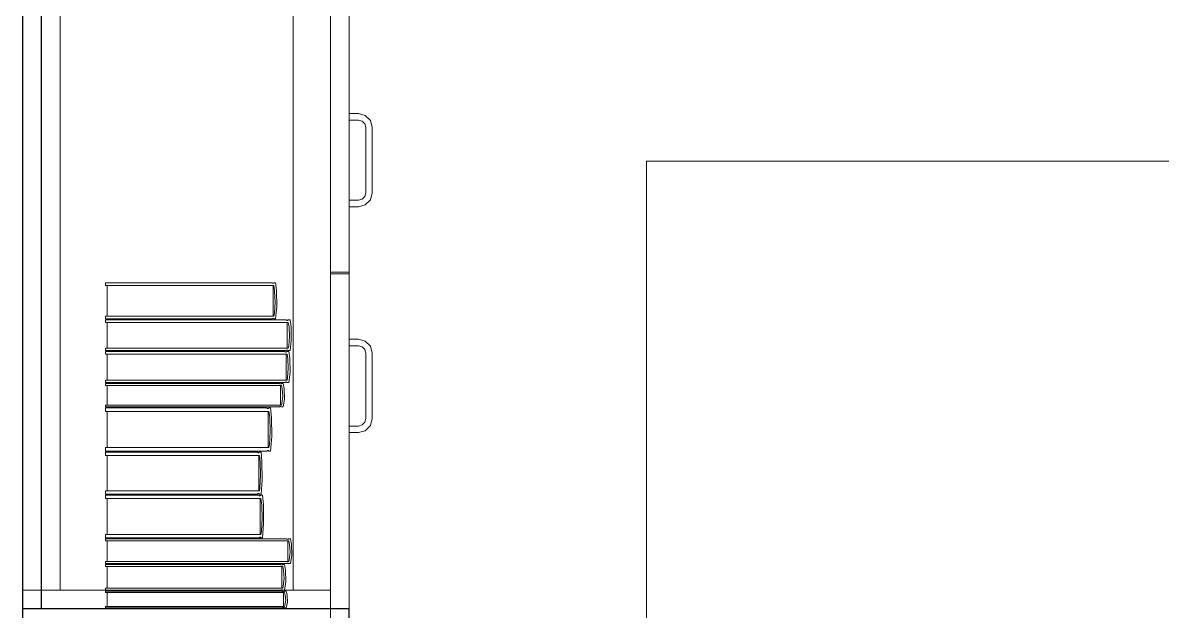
# Model space of a CAD drawing. Header units: inches. Extents: x -19 to 5698, y -728 to 92.
# Drawn here: x 304.72 to 305.942, y 34.818 to 35.448 of the extents above; entities that cross this region are included whole.
import ezdxf

# ---------------------------------------------------------------- set-up
doc = ezdxf.new("R2010")
doc.units = ezdxf.units.IN
doc.header["$MEASUREMENT"] = 0
doc.set_wipeout_variables(frame=1)
doc.linetypes.add('HIDDEN', pattern=[0.375, 0.25, -0.125])
doc.linetypes.add('Wipeout_Contour', pattern=[1, 0, -1])
doc.layers.get('0').update_dxf_attribs({"color": 61})
doc.layers.add('00 conduct tomacorr', color=120, linetype='HIDDEN', lineweight=30)
for name, color, linetype in [('02 _ ARQ _ ZON _ Espacio.3D', 7, 'Continuous'), ('Interior - Mobiliario', 7, 'Continuous'), ('Notas - Etiquetas', 7, 'Continuous')]:
    doc.layers.add(name, color=color, linetype=linetype)
doc.dimstyles.new('Estilo_Generado__8', dxfattribs={"dimtxt": 0.18, "dimasz": 0.0912, "dimexe": 0.18, "dimexo": 0.0625, "dimgap": 0, "dimtad": 0, "dimtih": 1, "dimtoh": 1, "dimdec": 4, "dimzin": 0, "dimdsep": 46, "dimcen": 0.09, "dimadec": 0, "dimazin": 0, "dimtfac": 1, "dimtdec": 4, "dimtmove": 0, "dimatfit": 3, "dimldrblk": 'ARROWHEAD_5', "dimfxl": 1, "dimtolj": 1, "dimtzin": 0, "dimarcsym": 0})

# ---------------------------------------------------------------- blocks, each defined once
blk = doc.blocks.new('ARROWHEAD_5')
at = {"linetype": 'Continuous', "lineweight": 0}
blk.add_hatch(color=0, dxfattribs=at).paths.add_polyline_path([(-1, 0.2679), (0, 0), (-1, -0.2679)])
at = {"color": 0, "linetype": 'Continuous', "lineweight": 0}
blk.add_line((0, 0), (-1, 0), dxfattribs=at)

msp = doc.modelspace()

# ---------------------------------------------------------------- linework, layer by layer
at = {"layer": '02 _ ARQ _ ZON _ Espacio.3D', "color": 254, "linetype": 'Continuous', "lineweight": 0, "flags": 128}
msp.add_lwpolyline([(315.07, 39), (314.57, 39), (314.57, 39.4), (310.7229, 39.4), (310.7234, 39.7505), (308.4643, 39.75), (308.47, 39.4), (308.07, 39.4), (308.07, 39), (307.57, 39), (307.57, 39.7505), (306.294, 39.7505), (306.294, 39.3999), (306.064, 39.4), (306.064, 39.7505), (304.72, 39.75), (304.72, 29.75), (307.57, 29.75), (307.57, 30.6), (308.07, 30.6), (308.07, 29.75), (314.5697, 29.75), (314.57, 30.6), (315.07, 30.6)], dxfattribs=at)
at = {"layer": 'Interior - Mobiliario', "color": 175, "linetype": 'Continuous', "lineweight": 13}
for p, q in [((304.74, 34.82), (304.74, 36.28)), ((305.05, 36.28), (305.05, 34.82)), ((304.76, 36.26), (304.76, 34.84)), ((305.01, 34.84), (305.01, 36.26)), ((305.05, 36.26), (305.05, 34.84)), ((305.05, 35.54), (305.05, 35.181)), ((305.07, 35.54), (305.07, 35.181)), ((305.08, 35.351), (305.07, 35.351)), ((305.07, 35.351), (305.07, 35.344)), ((305.0875, 35.349), (305.08, 35.351)), ((305.07, 35.344), (305.08, 35.344)), ((305.08, 35.344), (305.084, 35.3429)), ((305.084, 35.3429), (305.087, 35.34)), ((305.087, 35.34), (305.088, 35.336)), ((305.093, 35.3435), (305.0875, 35.349)), ((305.095, 35.336), (305.093, 35.3435)), ((305.088, 35.336), (305.088, 35.266)), ((305.095, 35.266), (305.095, 35.336)), ((305.088, 35.266), (305.087, 35.262)), ((305.093, 35.2585), (305.095, 35.266)), ((305.08, 35.258), (305.07, 35.258)), ((305.07, 35.258), (305.07, 35.251)), ((305.084, 35.2591), (305.08, 35.258)), ((305.08, 35.251), (305.0875, 35.253)), ((305.087, 35.262), (305.084, 35.2591)), ((305.0875, 35.253), (305.093, 35.2585)), ((305.07, 35.251), (305.08, 35.251)), ((305.07, 35.181), (305.05, 35.181)), ((305.07, 35.179), (305.05, 35.179)), ((304.8087, 35.1665), (304.8087, 35.1696)), ((304.8087, 35.1696), (304.9872, 35.1696)), ((304.9872, 35.1696), (304.9874, 35.1694)), ((304.9874, 35.1694), (304.9876, 35.1692)), ((304.9876, 35.1692), (304.9879, 35.169)), ((304.9879, 35.169), (304.9881, 35.169)), ((304.9881, 35.169), (304.9884, 35.169)), ((304.9884, 35.169), (304.9887, 35.1691)), ((304.9887, 35.1691), (304.9889, 35.1692)), ((304.9889, 35.1692), (304.9891, 35.1695)), ((304.9891, 35.1695), (304.9892, 35.1696)), ((304.9892, 35.1696), (304.9912, 35.1696)), ((304.9912, 35.1696), (304.9922, 35.1611)), ((304.9894, 35.1665), (304.8087, 35.1665)), ((304.8105, 35.1339), (304.8105, 35.1665)), ((304.9885, 35.1665), (304.9885, 35.1339)), ((304.9902, 35.1607), (304.9894, 35.1665)), ((304.9907, 35.1487), (304.9902, 35.1607)), ((304.9922, 35.1611), (304.9925, 35.1437)), ((304.9899, 35.1368), (304.9907, 35.1487)), ((304.9925, 35.1437), (304.9912, 35.1308)), ((304.8087, 35.1308), (304.8087, 35.1339)), ((304.8087, 35.1339), (304.9894, 35.1339)), ((304.9872, 35.1308), (304.8087, 35.1308)), ((304.9873, 35.1309), (304.9872, 35.1308)), ((304.9876, 35.1311), (304.9873, 35.1309)), ((304.9878, 35.1313), (304.9876, 35.1311)), ((304.9881, 35.1314), (304.9878, 35.1313)), ((304.9883, 35.1314), (304.9881, 35.1314)), ((304.9886, 35.1313), (304.9883, 35.1314)), ((304.9889, 35.1312), (304.9886, 35.1313)), ((304.9891, 35.131), (304.9889, 35.1312)), ((304.9892, 35.1308), (304.9891, 35.131)), ((304.9912, 35.1308), (304.9892, 35.1308)), ((304.9894, 35.1339), (304.9899, 35.1368)), ((304.8087, 35.1271), (304.8087, 35.1298)), ((304.8087, 35.1298), (305.0025, 35.1298)), ((305.0048, 35.1271), (304.8087, 35.1271)), ((304.8107, 35.0995), (304.8107, 35.1271)), ((305.0025, 35.1298), (305.0026, 35.1296)), ((305.0026, 35.1296), (305.0029, 35.1294)), ((305.0029, 35.1294), (305.0032, 35.1293)), ((305.0032, 35.1293), (305.0034, 35.1292)), ((305.0034, 35.1292), (305.0037, 35.1292)), ((305.0037, 35.1292), (305.004, 35.1293)), ((305.0038, 35.1271), (305.0038, 35.0995)), ((305.004, 35.1293), (305.0043, 35.1294)), ((305.0043, 35.1294), (305.0045, 35.1296)), ((305.0045, 35.1296), (305.0047, 35.1298)), ((305.0047, 35.1298), (305.0068, 35.1298)), ((305.0057, 35.1222), (305.0048, 35.1271)), ((305.0062, 35.1121), (305.0057, 35.1222)), ((305.0068, 35.1298), (305.0079, 35.1225)), ((305.0079, 35.1225), (305.0081, 35.1078)), ((305.0054, 35.102), (305.0062, 35.1121)), ((305.0081, 35.1078), (305.0068, 35.0969)), ((305.07, 35.109), (305.08, 35.109)), ((305.07, 35.102), (305.07, 35.109)), ((305.08, 35.109), (305.0875, 35.107)), ((305.0875, 35.107), (305.093, 35.1015)), ((304.8087, 35.0969), (304.8087, 35.0995)), ((304.8087, 35.0995), (305.0048, 35.0995)), ((305.0025, 35.0969), (304.8087, 35.0969)), ((304.8087, 35.0932), (304.8087, 35.0959)), ((304.8087, 35.0959), (305.0012, 35.0959)), ((305.0035, 35.0932), (304.8087, 35.0932)), ((304.8107, 35.0652), (304.8107, 35.0932)), ((305.0012, 35.0959), (305.0013, 35.0957)), ((305.0013, 35.0957), (305.0016, 35.0955)), ((305.0016, 35.0955), (305.0019, 35.0954)), ((305.0019, 35.0954), (305.0022, 35.0953)), ((305.0022, 35.0953), (305.0024, 35.0953)), ((305.0024, 35.0953), (305.0027, 35.0954)), ((305.0026, 35.097), (305.0025, 35.0969)), ((305.0025, 35.0932), (305.0025, 35.0652)), ((305.0028, 35.0972), (305.0026, 35.097)), ((305.0027, 35.0954), (305.003, 35.0956)), ((305.0031, 35.0973), (305.0028, 35.0972)), ((305.003, 35.0956), (305.0032, 35.0958)), ((305.0034, 35.0974), (305.0031, 35.0973)), ((305.0032, 35.0958), (305.0034, 35.0959)), ((305.0037, 35.0974), (305.0034, 35.0974)), ((305.0034, 35.0959), (305.0055, 35.0959)), ((305.0044, 35.0882), (305.0035, 35.0932)), ((305.004, 35.0974), (305.0037, 35.0974)), ((305.0042, 35.0972), (305.004, 35.0974)), ((305.0045, 35.0971), (305.0042, 35.0972)), ((305.0047, 35.0969), (305.0045, 35.0971)), ((305.0068, 35.0969), (305.0047, 35.0969)), ((305.0048, 35.0995), (305.0054, 35.102)), ((305.0055, 35.0959), (305.0066, 35.0886)), ((305.08, 35.102), (305.07, 35.102)), ((305.084, 35.1009), (305.08, 35.102)), ((305.087, 35.098), (305.084, 35.1009)), ((305.088, 35.094), (305.087, 35.098)), ((305.088, 35.024), (305.088, 35.094)), ((305.093, 35.1015), (305.095, 35.094)), ((305.095, 35.094), (305.095, 35.024)), ((305.0049, 35.0779), (305.0044, 35.0882)), ((305.0066, 35.0886), (305.0068, 35.0736)), ((305.0041, 35.0677), (305.0049, 35.0779)), ((305.0068, 35.0736), (305.0055, 35.0625)), ((304.8087, 35.0625), (304.8087, 35.0652)), ((304.8087, 35.0652), (305.0035, 35.0652)), ((305.0012, 35.0625), (304.8087, 35.0625)), ((304.8087, 35.0595), (304.8087, 35.0615)), ((304.8087, 35.0615), (304.9953, 35.0615)), ((304.9975, 35.0595), (304.8087, 35.0595)), ((304.8106, 35.0384), (304.8106, 35.0595)), ((304.9953, 35.0615), (304.9954, 35.0614)), ((304.9954, 35.0614), (304.9957, 35.0612)), ((304.9957, 35.0612), (304.9959, 35.0611)), ((304.9959, 35.0611), (304.9962, 35.0611)), ((304.9962, 35.0611), (304.9965, 35.0611)), ((304.9965, 35.0611), (304.9968, 35.0611)), ((304.9966, 35.0595), (304.9966, 35.0384)), ((304.9968, 35.0611), (304.997, 35.0612)), ((304.997, 35.0612), (304.9973, 35.0614)), ((304.9973, 35.0614), (304.9974, 35.0615)), ((304.9974, 35.0615), (304.9995, 35.0615)), ((304.9984, 35.0557), (304.9975, 35.0595)), ((304.9995, 35.0615), (305.0005, 35.056)), ((305.0013, 35.0626), (305.0012, 35.0625)), ((305.0015, 35.0628), (305.0013, 35.0626)), ((305.0018, 35.063), (305.0015, 35.0628)), ((305.0021, 35.063), (305.0018, 35.063)), ((305.0024, 35.063), (305.0021, 35.063)), ((305.0027, 35.063), (305.0024, 35.063)), ((305.0029, 35.0629), (305.0027, 35.063)), ((305.0032, 35.0627), (305.0029, 35.0629)), ((305.0034, 35.0625), (305.0032, 35.0627)), ((305.0055, 35.0625), (305.0034, 35.0625)), ((305.0035, 35.0652), (305.0041, 35.0677)), ((304.9981, 35.0403), (304.9989, 35.048)), ((304.9989, 35.048), (304.9984, 35.0557)), ((305.0007, 35.0448), (304.9995, 35.0364)), ((305.0005, 35.056), (305.0007, 35.0448)), ((304.8087, 35.0364), (304.8087, 35.0384)), ((304.8087, 35.0384), (304.9975, 35.0384)), ((304.9953, 35.0364), (304.8087, 35.0364)), ((304.8087, 35.0317), (304.8087, 35.0354)), ((304.8087, 35.0354), (304.982, 35.0354)), ((304.982, 35.0354), (304.9821, 35.0352)), ((304.9821, 35.0352), (304.9824, 35.0349)), ((304.9824, 35.0349), (304.9826, 35.0347)), ((304.9826, 35.0347), (304.9829, 35.0347)), ((304.9829, 35.0347), (304.9831, 35.0347)), ((304.9831, 35.0347), (304.9834, 35.0348)), ((304.9834, 35.0348), (304.9836, 35.035)), ((304.9836, 35.035), (304.9839, 35.0352)), ((304.9839, 35.0352), (304.984, 35.0354)), ((304.984, 35.0354), (304.9859, 35.0354)), ((304.9859, 35.0354), (304.9869, 35.0253)), ((304.9954, 35.0365), (304.9953, 35.0364)), ((304.9956, 35.0367), (304.9954, 35.0365)), ((304.9959, 35.0368), (304.9956, 35.0367)), ((304.9962, 35.0368), (304.9959, 35.0368)), ((304.9964, 35.0368), (304.9962, 35.0368)), ((304.9967, 35.0368), (304.9964, 35.0368)), ((304.997, 35.0367), (304.9967, 35.0368)), ((304.9972, 35.0366), (304.997, 35.0367)), ((304.9974, 35.0364), (304.9972, 35.0366)), ((304.9995, 35.0364), (304.9974, 35.0364)), ((304.9975, 35.0384), (304.9981, 35.0403)), ((304.9841, 35.0317), (304.8087, 35.0317)), ((304.8105, 34.9928), (304.8105, 35.0317)), ((304.9832, 35.0317), (304.9832, 34.9928)), ((304.9849, 35.0248), (304.9841, 35.0317)), ((304.9854, 35.0105), (304.9849, 35.0248)), ((304.9869, 35.0253), (304.9871, 35.0046)), ((305.084, 35.0171), (305.087, 35.02)), ((305.087, 35.02), (305.088, 35.024)), ((305.095, 35.024), (305.093, 35.0165)), ((304.9846, 34.9963), (304.9854, 35.0105)), ((305.07, 35.016), (305.08, 35.016)), ((305.07, 35.009), (305.07, 35.016)), ((305.08, 35.009), (305.07, 35.009)), ((305.08, 35.016), (305.084, 35.0171)), ((305.0875, 35.011), (305.08, 35.009)), ((305.093, 35.0165), (305.0875, 35.011)), ((304.9841, 34.9928), (304.9846, 34.9963)), ((304.9871, 35.0046), (304.9859, 34.9891)), ((304.8087, 34.9891), (304.8087, 34.9928)), ((304.8087, 34.9928), (304.9841, 34.9928)), ((304.982, 34.9891), (304.8087, 34.9891)), ((304.8087, 34.9845), (304.8087, 34.9881)), ((304.8087, 34.9881), (304.972, 34.9881)), ((304.9739, 34.9845), (304.8087, 34.9845)), ((304.8104, 34.9465), (304.8104, 34.9845)), ((304.972, 34.9881), (304.9721, 34.9879)), ((304.9721, 34.9879), (304.9723, 34.9876)), ((304.9723, 34.9876), (304.9725, 34.9874)), ((304.9725, 34.9874), (304.9728, 34.9874)), ((304.9728, 34.9874), (304.973, 34.9874)), ((304.973, 34.9874), (304.9733, 34.9875)), ((304.9731, 34.9845), (304.9731, 34.9465)), ((304.9733, 34.9875), (304.9735, 34.9877)), ((304.9735, 34.9877), (304.9737, 34.9879)), ((304.9737, 34.9879), (304.9738, 34.9881)), ((304.9738, 34.9881), (304.9756, 34.9881)), ((304.9747, 34.9777), (304.9739, 34.9845)), ((304.9756, 34.9881), (304.9765, 34.9782)), ((304.9821, 34.9893), (304.982, 34.9891)), ((304.9823, 34.9896), (304.9821, 34.9893)), ((304.9826, 34.9898), (304.9823, 34.9896)), ((304.9828, 34.9899), (304.9826, 34.9898)), ((304.9831, 34.9899), (304.9828, 34.9899)), ((304.9833, 34.9898), (304.9831, 34.9899)), ((304.9836, 34.9896), (304.9833, 34.9898)), ((304.9838, 34.9894), (304.9836, 34.9896)), ((304.984, 34.9891), (304.9838, 34.9894)), ((304.9859, 34.9891), (304.984, 34.9891)), ((304.9751, 34.9638), (304.9747, 34.9777)), ((304.9765, 34.9782), (304.9767, 34.9579)), ((304.9744, 34.9499), (304.9751, 34.9638)), ((304.9739, 34.9465), (304.9744, 34.9499)), ((304.9767, 34.9579), (304.9756, 34.9428)), ((304.8087, 34.9428), (304.8087, 34.9465)), ((304.8087, 34.9465), (304.9739, 34.9465)), ((304.972, 34.9428), (304.8087, 34.9428)), ((304.8087, 34.9382), (304.8087, 34.9418)), ((304.8087, 34.9418), (304.9735, 34.9418)), ((304.9755, 34.9382), (304.8087, 34.9382)), ((304.8104, 34.8998), (304.8104, 34.9382)), ((304.9723, 34.9433), (304.972, 34.943)), ((304.972, 34.943), (304.972, 34.9428)), ((304.9725, 34.9435), (304.9723, 34.9433)), ((304.9727, 34.9436), (304.9725, 34.9435)), ((304.973, 34.9436), (304.9727, 34.9436)), ((304.9732, 34.9435), (304.973, 34.9436)), ((304.9735, 34.9433), (304.9732, 34.9435)), ((304.9737, 34.9431), (304.9735, 34.9433)), ((304.9735, 34.9418), (304.9736, 34.9416)), ((304.9736, 34.9416), (304.9738, 34.9413)), ((304.9738, 34.9428), (304.9737, 34.9431)), ((304.9756, 34.9428), (304.9738, 34.9428)), ((304.9738, 34.9413), (304.9741, 34.9412)), ((304.9741, 34.9412), (304.9743, 34.9411)), ((304.9743, 34.9411), (304.9746, 34.9411)), ((304.9746, 34.9411), (304.9748, 34.9412)), ((304.9747, 34.9382), (304.9747, 34.8998)), ((304.9748, 34.9412), (304.975, 34.9414)), ((304.975, 34.9414), (304.9753, 34.9417)), ((304.9753, 34.9417), (304.9754, 34.9418)), ((304.9754, 34.9418), (304.9772, 34.9418)), ((304.9763, 34.9313), (304.9755, 34.9382)), ((304.9772, 34.9418), (304.9781, 34.9318)), ((304.9767, 34.9173), (304.9763, 34.9313)), ((304.9781, 34.9318), (304.9783, 34.9114)), ((304.976, 34.9032), (304.9767, 34.9173)), ((304.9783, 34.9114), (304.9772, 34.8961)), ((304.8087, 34.8961), (304.8087, 34.8998)), ((304.8087, 34.8998), (304.9755, 34.8998)), ((304.9755, 34.8998), (304.976, 34.9032)), ((304.9735, 34.8961), (304.8087, 34.8961)), ((304.8087, 34.893), (304.8087, 34.8951)), ((304.8087, 34.8951), (305.0029, 34.8951)), ((305.0053, 34.893), (304.8087, 34.893)), ((304.8107, 34.8707), (304.8107, 34.893)), ((304.9736, 34.8963), (304.9735, 34.8961)), ((304.9738, 34.8966), (304.9736, 34.8963)), ((304.974, 34.8968), (304.9738, 34.8966)), ((304.9743, 34.8969), (304.974, 34.8968)), ((304.9745, 34.8969), (304.9743, 34.8969)), ((304.9748, 34.8968), (304.9745, 34.8969)), ((304.975, 34.8966), (304.9748, 34.8968)), ((304.9752, 34.8964), (304.975, 34.8966)), ((304.9754, 34.8961), (304.9752, 34.8964)), ((304.9772, 34.8961), (304.9754, 34.8961)), ((305.0029, 34.8951), (305.0031, 34.895)), ((305.0031, 34.895), (305.0033, 34.8948)), ((305.0033, 34.8948), (305.0036, 34.8947)), ((305.0036, 34.8947), (305.0039, 34.8947)), ((305.0039, 34.8947), (305.0042, 34.8947)), ((305.0042, 34.8947), (305.0045, 34.8947)), ((305.0043, 34.893), (305.0043, 34.8707)), ((305.0045, 34.8947), (305.0048, 34.8948)), ((305.0048, 34.8948), (305.005, 34.895)), ((305.005, 34.895), (305.0051, 34.8951)), ((305.0051, 34.8951), (305.0073, 34.8951)), ((305.0062, 34.889), (305.0053, 34.893)), ((305.0067, 34.8808), (305.0062, 34.889)), ((305.0073, 34.8951), (305.0084, 34.8893)), ((305.0084, 34.8893), (305.0086, 34.8774)), ((305.0059, 34.8727), (305.0067, 34.8808)), ((305.0086, 34.8774), (305.0073, 34.8685)), ((304.8087, 34.8685), (304.8087, 34.8707)), ((304.8087, 34.8707), (305.0053, 34.8707)), ((305.0029, 34.8685), (304.8087, 34.8685)), ((304.8087, 34.8653), (304.8087, 34.8675)), ((304.8087, 34.8675), (304.9966, 34.8675)), ((304.9989, 34.8653), (304.8087, 34.8653)), ((304.8106, 34.8421), (304.8106, 34.8653)), ((304.9966, 34.8675), (304.9968, 34.8674)), ((304.9968, 34.8674), (304.997, 34.8672)), ((304.997, 34.8672), (304.9973, 34.8671)), ((304.9973, 34.8671), (304.9976, 34.8671)), ((304.9976, 34.8671), (304.9979, 34.8671)), ((304.9979, 34.8671), (304.9982, 34.8671)), ((304.998, 34.8653), (304.998, 34.8421)), ((304.9982, 34.8671), (304.9984, 34.8673)), ((304.9984, 34.8673), (304.9987, 34.8674)), ((304.9987, 34.8674), (304.9988, 34.8675)), ((304.9988, 34.8675), (305.0009, 34.8675)), ((304.9998, 34.8612), (304.9989, 34.8653)), ((305.0003, 34.8527), (304.9998, 34.8612)), ((305.0009, 34.8675), (305.0019, 34.8615)), ((305.0019, 34.8615), (305.0021, 34.8491)), ((305.003, 34.8686), (305.0029, 34.8685)), ((305.0033, 34.8688), (305.003, 34.8686)), ((305.0035, 34.8689), (305.0033, 34.8688)), ((305.0038, 34.869), (305.0035, 34.8689)), ((305.0041, 34.869), (305.0038, 34.869)), ((305.0044, 34.8689), (305.0041, 34.869)), ((305.0047, 34.8688), (305.0044, 34.8689)), ((305.0049, 34.8687), (305.0047, 34.8688)), ((305.0051, 34.8685), (305.0049, 34.8687)), ((305.0073, 34.8685), (305.0051, 34.8685)), ((305.0053, 34.8707), (305.0059, 34.8727)), ((304.9995, 34.8442), (305.0003, 34.8527)), ((305.0021, 34.8491), (305.0009, 34.8399)), ((305.01, 34.84), (304.76, 34.84)), ((304.8087, 34.8399), (304.8087, 34.8421)), ((304.8087, 34.8421), (304.9989, 34.8421)), ((304.9966, 34.8399), (304.8087, 34.8399)), ((304.8087, 34.8374), (304.8087, 34.8389)), ((304.8087, 34.8389), (304.9984, 34.8389)), ((305.0008, 34.8374), (304.8087, 34.8374)), ((304.9967, 34.84), (304.9966, 34.8399)), ((304.997, 34.8401), (304.9967, 34.84)), ((304.9972, 34.8403), (304.997, 34.8401)), ((304.9975, 34.8403), (304.9972, 34.8403)), ((304.9978, 34.8403), (304.9975, 34.8403)), ((304.9981, 34.8403), (304.9978, 34.8403)), ((304.9984, 34.8402), (304.9981, 34.8403)), ((304.9986, 34.84), (304.9984, 34.8402)), ((304.9984, 34.8389), (304.9986, 34.8388)), ((304.9988, 34.8399), (304.9986, 34.84)), ((304.9986, 34.8388), (304.9988, 34.8387)), ((305.0009, 34.8399), (304.9988, 34.8399)), ((304.9988, 34.8387), (304.9991, 34.8386)), ((304.9989, 34.8421), (304.9995, 34.8442)), ((304.9991, 34.8386), (304.9994, 34.8386)), ((304.9994, 34.8386), (304.9997, 34.8386)), ((304.9997, 34.8386), (305, 34.8386)), ((305, 34.8386), (305.0002, 34.8387)), ((305.0002, 34.8387), (305.0005, 34.8388)), ((305.0005, 34.8388), (305.0006, 34.8389)), ((305.0006, 34.8389), (305.0027, 34.8389)), ((305.0016, 34.8348), (305.0008, 34.8374)), ((305.0027, 34.8389), (305.0038, 34.835)), ((305.05, 34.84), (305.01, 34.84)), ((305.0021, 34.8293), (305.0016, 34.8348)), ((305.0038, 34.835), (305.004, 34.827)), ((305.05, 34.82), (304.74, 34.82))]:
    msp.add_line(p, q, dxfattribs=at)
at = {"layer": 'Interior - Mobiliario', "color": 175, "linetype": 'Continuous', "lineweight": 13, "flags": 128}
msp.add_lwpolyline([(306.689, 34.8), (306.689, 36.3), (306.089, 36.3), (306.089, 35.3), (305.389, 35.3), (305.389, 34.8)], close=True, dxfattribs=at)

# ---------------------------------------------------------------- next in the draw order: wipeouts: each hides what was drawn before it
at = {"color": 254, "linetype": 'Wipeout_Contour', "lineweight": 0, "ltscale": 9758.664936}
msp.add_wipeout([(304.74, 36.28), (304.72, 36.28), (304.72, 34.82), (304.74, 34.82)], dxfattribs=at).dxf.layer = 'Interior - Mobiliario'

# ---------------------------------------------------------------- next in the draw order: linework, layer by layer
at = {"layer": 'Interior - Mobiliario', "color": 175, "linetype": 'Continuous', "lineweight": 30}
for p, q in [((304.72, 34.82), (304.72, 36.28)), ((304.74, 34.82), (304.74, 36.28)), ((304.74, 34.82), (304.72, 34.82))]:
    msp.add_line(p, q, dxfattribs=at)
at = {"layer": 'Interior - Mobiliario', "color": 175, "linetype": 'Continuous', "lineweight": 13}
for p, q in [((304.72, 34.82), (304.72, 36.28)), ((304.74, 36.28), (304.74, 34.82)), ((304.72, 34.84), (304.72, 36.26)), ((304.76, 34.84), (304.72, 34.84)), ((304.74, 34.82), (304.72, 34.82))]:
    msp.add_line(p, q, dxfattribs=at)

# ---------------------------------------------------------------- next in the draw order: wipeouts: each hides what was drawn before it
at = {"color": 254, "linetype": 'Wipeout_Contour', "lineweight": 0, "ltscale": 9759.281756}
msp.add_wipeout([(305.07, 34.82), (304.72, 34.82), (304.72, 34.8), (305.07, 34.8)], dxfattribs=at).dxf.layer = 'Interior - Mobiliario'

# ---------------------------------------------------------------- next in the draw order: linework, layer by layer
at = {"layer": '00 conduct tomacorr'}
msp.add_arc((302.7625, 34.9417), 3.6115, 357.4064, 54.5083, dxfattribs=at)
at = {"layer": 'Interior - Mobiliario', "color": 175, "linetype": 'Continuous', "lineweight": 13}
for p, q in [((304.72, 36.3), (304.72, 34.8)), ((305.07, 34.8), (305.07, 36.3)), ((304.72, 34.82), (304.72, 36.28)), ((304.74, 34.82), (304.74, 36.28)), ((304.74, 34.82), (304.74, 36.28)), ((304.74, 34.82), (304.74, 36.28)), ((305.05, 36.28), (305.05, 34.82)), ((305.05, 36.28), (305.05, 34.82)), ((305.07, 36.28), (305.07, 34.82)), ((305.07, 36.28), (305.07, 34.82)), ((305.05, 34.82), (305.05, 35.179)), ((305.07, 34.82), (305.07, 35.179)), ((304.72, 34.8), (304.72, 34.84)), ((304.8106, 34.8224), (304.8106, 34.8374)), ((304.9998, 34.8374), (304.9998, 34.8224)), ((305.05, 34.84), (305.05, 34.8)), ((305.0013, 34.8238), (305.0021, 34.8293)), ((305.004, 34.827), (305.0027, 34.821)), ((304.72, 34.82), (305.07, 34.82)), ((304.72, 34.8), (304.72, 34.82)), ((305.07, 34.82), (304.72, 34.82)), ((305.07, 34.82), (304.74, 34.82)), ((305.05, 34.82), (304.74, 34.82)), ((305.05, 34.82), (304.74, 34.82)), ((304.8087, 34.821), (304.8087, 34.8224)), ((304.8087, 34.8224), (305.0008, 34.8224)), ((304.9984, 34.821), (304.8087, 34.821)), ((304.9985, 34.8211), (304.9984, 34.821)), ((304.9988, 34.8212), (304.9985, 34.8211)), ((304.9991, 34.8213), (304.9988, 34.8212)), ((304.9993, 34.8213), (304.9991, 34.8213)), ((304.9996, 34.8213), (304.9993, 34.8213)), ((304.9999, 34.8213), (304.9996, 34.8213)), ((305.0002, 34.8212), (304.9999, 34.8213)), ((305.0004, 34.8211), (305.0002, 34.8212)), ((305.0006, 34.821), (305.0004, 34.8211)), ((305.0027, 34.821), (305.0006, 34.821)), ((305.0008, 34.8224), (305.0013, 34.8238)), ((305.07, 34.82), (305.05, 34.82)), ((305.07, 34.82), (305.07, 34.8))]:
    msp.add_line(p, q, dxfattribs=at)
at = {"layer": 'Interior - Mobiliario', "color": 175, "linetype": 'Continuous', "lineweight": 30}
for p, q in [((304.72, 34.8), (304.72, 34.82)), ((305.07, 34.82), (304.72, 34.82)), ((305.07, 34.8), (305.07, 34.82))]:
    msp.add_line(p, q, dxfattribs=at)

# ---------------------------------------------------------------- next in the draw order: leaders
at = {"layer": 'Notas - Etiquetas', "color": 144, "linetype": 'Continuous', "lineweight": 13, "annotation_type": 0, "has_hookline": 1, "hookline_direction": 1, "text_width": 1.9482, "horizontal_direction": (0, 1, 0)}
msp.add_leader([(304.685, 34.825), (304.8475, 34.6717), (304.8475, 32.2016)], dimstyle='Estilo_Generado__8', dxfattribs=at)

doc.saveas('drawing.dxf')
